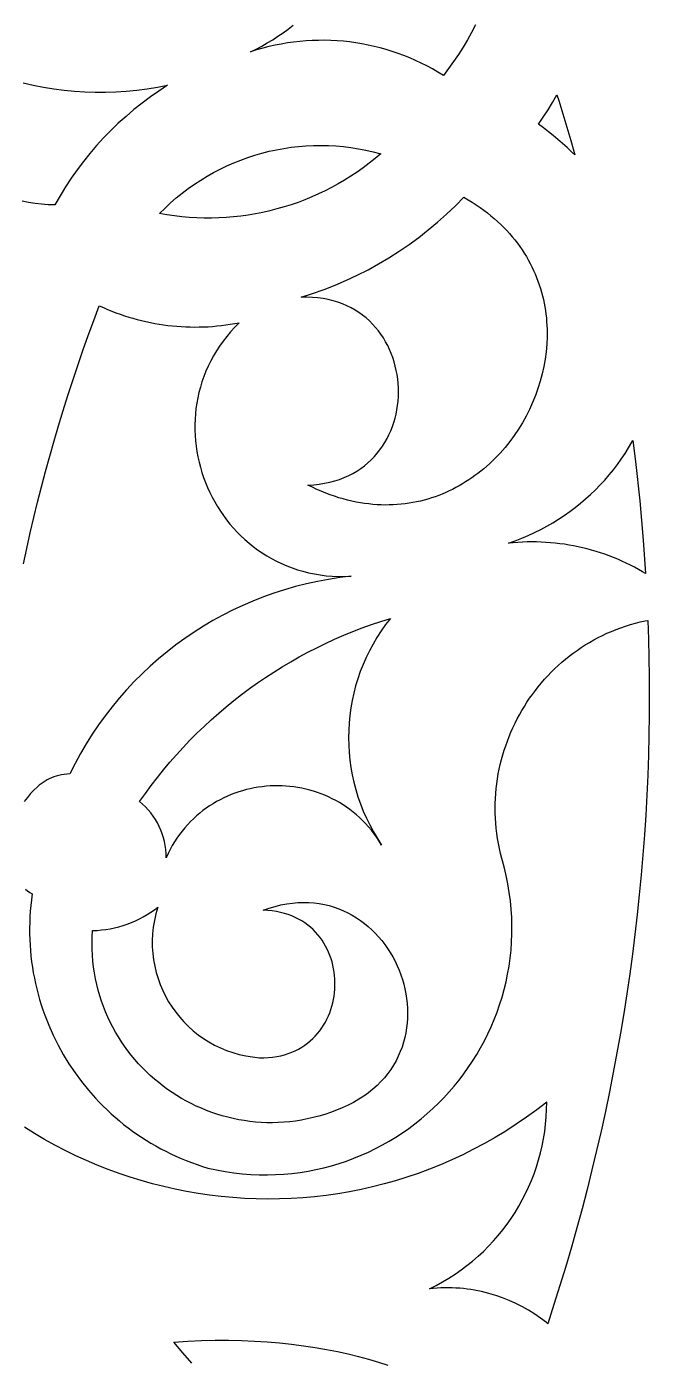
# Model space of a CAD drawing. Extents: x -1145 to -490, y -328 to 327.
# Drawn here: x -731.8 to -692.8, y -42.3 to 41.3 of the extents above; entities that cross this region are included whole.
import ezdxf

# ---------------------------------------------------------------- set-up
doc = ezdxf.new("R2010")
doc.units = 0
doc.layers.add('LAYER_1', color=18, linetype='CONTINUOUS')

msp = doc.modelspace()

# ---------------------------------------------------------------- linework, layer by layer
at = {"layer": 'LAYER_1'}
for points in [[(-703.647, 41.4), (-703.893, 40.924), (-704.153, 40.455), (-704.427, 39.993), (-704.715, 39.54), (-705.016, 39.094), (-705.331, 38.658), (-705.659, 38.23), (-705.999, 38.438), (-706.344, 38.637), (-706.693, 38.825), (-707.046, 39.002), (-707.403, 39.17), (-707.764, 39.327), (-708.129, 39.474), (-708.496, 39.61), (-708.867, 39.737), (-709.241, 39.852), (-709.617, 39.957), (-709.996, 40.052), (-710.377, 40.136), (-710.76, 40.21), (-711.145, 40.273), (-711.531, 40.326), (-711.918, 40.368), (-712.307, 40.399), (-712.697, 40.42), (-713.087, 40.43), (-713.477, 40.429), (-713.868, 40.418), (-714.258, 40.395), (-714.649, 40.362), (-715.038, 40.318), (-715.428, 40.264), (-715.816, 40.198), (-716.203, 40.121), (-716.588, 40.034), (-716.972, 39.935), (-717.355, 39.826), (-717.735, 39.705), (-717.379, 39.882), (-717.029, 40.068), (-716.685, 40.264), (-716.348, 40.468), (-716.018, 40.681), (-715.694, 40.903), (-715.377, 41.133), (-715.066, 41.371)], [(-731.984, 37.762), (-731.347, 37.619), (-730.707, 37.496), (-730.063, 37.393), (-729.417, 37.311), (-728.769, 37.249), (-728.119, 37.208), (-727.468, 37.187), (-726.817, 37.187), (-726.166, 37.207), (-725.515, 37.247), (-724.866, 37.308), (-724.218, 37.389), (-723.572, 37.491), (-722.93, 37.613), (-723.476, 37.257), (-724.011, 36.884), (-724.532, 36.494), (-725.041, 36.089), (-725.535, 35.669), (-726.016, 35.233), (-726.483, 34.783), (-726.936, 34.319), (-727.373, 33.84), (-727.795, 33.348), (-728.202, 32.843), (-728.593, 32.324), (-728.968, 31.793), (-729.326, 31.25), (-729.668, 30.695), (-729.992, 30.129), (-730.407, 30.136), (-730.821, 30.162), (-731.231, 30.208), (-731.637, 30.272), (-732.04, 30.355)], [(-731.963, 7.656), (-731.754, 8.624), (-731.536, 9.591), (-731.31, 10.555), (-731.074, 11.518), (-730.829, 12.478), (-730.576, 13.436), (-730.314, 14.392), (-730.042, 15.346), (-729.762, 16.297), (-729.474, 17.245), (-729.176, 18.191), (-728.869, 19.135), (-728.554, 20.076), (-728.23, 21.014), (-727.898, 21.949), (-727.556, 22.882), (-727.206, 23.811), (-726.948, 23.695), (-726.689, 23.583), (-726.428, 23.477), (-726.165, 23.376), (-725.9, 23.28), (-725.634, 23.19), (-725.367, 23.105), (-725.098, 23.026), (-724.828, 22.952), (-724.557, 22.883), (-724.284, 22.82), (-724.011, 22.762), (-723.736, 22.709), (-723.461, 22.662), (-723.185, 22.62), (-722.908, 22.584), (-722.631, 22.553), (-722.352, 22.528), (-722.074, 22.508), (-721.795, 22.493), (-721.516, 22.484), (-721.236, 22.481), (-720.957, 22.483), (-720.677, 22.49), (-720.397, 22.503), (-720.118, 22.522), (-719.838, 22.546), (-719.559, 22.575), (-719.28, 22.61), (-719.002, 22.651), (-718.724, 22.697), (-718.447, 22.749), (-718.722, 22.469), (-718.981, 22.184), (-719.226, 21.892), (-719.456, 21.594), (-719.671, 21.292), (-719.872, 20.984), (-720.058, 20.672), (-720.229, 20.356), (-720.387, 20.036), (-720.53, 19.712), (-720.66, 19.386), (-720.776, 19.057), (-720.878, 18.725), (-720.967, 18.391), (-721.042, 18.055), (-721.104, 17.719), (-721.154, 17.381), (-721.19, 17.042), (-721.214, 16.703), (-721.225, 16.365), (-721.223, 16.026), (-721.21, 15.689), (-721.184, 15.352), (-721.146, 15.017), (-721.096, 14.684), (-721.035, 14.353), (-720.961, 14.025), (-720.877, 13.699), (-720.781, 13.377), (-720.674, 13.058), (-720.556, 12.743), (-720.427, 12.433), (-720.288, 12.127), (-720.138, 11.826), (-719.977, 11.53), (-719.806, 11.241), (-719.625, 10.957), (-719.434, 10.68), (-719.234, 10.409), (-719.023, 10.145), (-718.803, 9.889), (-718.573, 9.641), (-718.335, 9.401), (-718.087, 9.17), (-717.83, 8.947), (-717.564, 8.734), (-717.29, 8.53), (-717.007, 8.336), (-716.715, 8.153), (-716.416, 7.98), (-716.108, 7.818), (-715.792, 7.667), (-715.468, 7.529), (-715.137, 7.402), (-714.798, 7.287), (-714.452, 7.186), (-714.098, 7.097), (-713.738, 7.022), (-713.37, 6.961), (-712.996, 6.914), (-712.615, 6.881), (-712.227, 6.864), (-711.833, 6.861), (-711.433, 6.874), (-712.144, 6.79), (-712.849, 6.682), (-713.548, 6.553), (-714.24, 6.401), (-714.925, 6.228), (-715.602, 6.034), (-716.271, 5.819), (-716.931, 5.583), (-717.582, 5.327), (-718.224, 5.05), (-718.855, 4.754), (-719.477, 4.438), (-720.087, 4.104), (-720.686, 3.75), (-721.274, 3.378), (-721.849, 2.988), (-722.412, 2.579), (-722.961, 2.153), (-723.498, 1.71), (-724.02, 1.25), (-724.528, 0.773), (-725.021, 0.28), (-725.499, -0.23), (-725.962, -0.755), (-726.408, -1.296), (-726.838, -1.851), (-727.251, -2.422), (-727.646, -3.007), (-728.024, -3.606), (-728.383, -4.22), (-728.724, -4.847), (-729.045, -5.487), (-729.231, -5.503), (-729.409, -5.526), (-729.58, -5.557), (-729.744, -5.594), (-729.901, -5.638), (-730.052, -5.689), (-730.198, -5.746), (-730.338, -5.809), (-730.473, -5.878), (-730.603, -5.952), (-730.728, -6.033), (-730.849, -6.118), (-730.967, -6.209), (-731.081, -6.304), (-731.301, -6.51), (-731.51, -6.732), (-731.713, -6.971), (-731.912, -7.224)], [(-731.835, -12.715), (-731.704, -12.817), (-731.564, -12.916), (-731.413, -13.014), (-731.461, -13.373), (-731.5, -13.731), (-731.531, -14.088), (-731.554, -14.445), (-731.568, -14.801), (-731.574, -15.156), (-731.573, -15.509), (-731.563, -15.861), (-731.545, -16.212), (-731.519, -16.562), (-731.486, -16.909), (-731.445, -17.255), (-731.396, -17.6), (-731.34, -17.942), (-731.276, -18.282), (-731.204, -18.62), (-731.126, -18.956), (-731.04, -19.29), (-730.946, -19.621), (-730.846, -19.949), (-730.738, -20.275), (-730.624, -20.597), (-730.502, -20.917), (-730.374, -21.234), (-730.097, -21.859), (-729.793, -22.469), (-729.463, -23.066), (-729.107, -23.647), (-728.727, -24.213), (-728.322, -24.761), (-727.893, -25.292), (-727.441, -25.804), (-727.206, -26.052), (-726.966, -26.296), (-726.72, -26.535), (-726.469, -26.768), (-726.212, -26.996), (-725.95, -27.219), (-725.683, -27.436), (-725.41, -27.647), (-725.132, -27.853), (-724.85, -28.052), (-724.562, -28.246), (-724.269, -28.434), (-723.972, -28.615), (-723.67, -28.791), (-723.363, -28.959), (-723.051, -29.122), (-722.735, -29.277), (-722.414, -29.426), (-722.089, -29.568), (-721.76, -29.703), (-721.426, -29.831), (-721.088, -29.952), (-720.746, -30.065), (-720.4, -30.171), (-719.86, -30.289), (-719.323, -30.387), (-718.788, -30.466), (-718.256, -30.526), (-717.727, -30.568), (-717.202, -30.592), (-716.68, -30.597), (-716.162, -30.585), (-715.649, -30.556), (-715.139, -30.509), (-714.635, -30.446), (-714.135, -30.366), (-713.641, -30.27), (-713.153, -30.159), (-712.67, -30.031), (-712.194, -29.889), (-711.724, -29.731), (-711.26, -29.559), (-710.804, -29.372), (-710.355, -29.171), (-709.913, -28.957), (-709.479, -28.728), (-709.053, -28.487), (-708.636, -28.233), (-708.227, -27.965), (-707.828, -27.686), (-707.437, -27.395), (-707.056, -27.091), (-706.685, -26.776), (-706.323, -26.45), (-705.972, -26.114), (-705.632, -25.766), (-705.302, -25.408), (-704.984, -25.04), (-704.677, -24.663), (-704.382, -24.276), (-704.098, -23.879), (-703.827, -23.474), (-703.569, -23.061), (-703.323, -22.639), (-703.09, -22.209), (-702.871, -21.771), (-702.665, -21.326), (-702.474, -20.874), (-702.296, -20.415), (-702.133, -19.95), (-701.985, -19.478), (-701.852, -19.001), (-701.734, -18.518), (-701.632, -18.029), (-701.545, -17.535), (-701.475, -17.037), (-701.421, -16.534), (-701.384, -16.027), (-701.364, -15.516), (-701.361, -15.002), (-701.375, -14.484), (-701.408, -13.963), (-701.458, -13.44), (-701.527, -12.914), (-701.614, -12.386), (-701.721, -11.856), (-701.846, -11.324), (-701.992, -10.791), (-702.073, -10.477), (-702.145, -10.163), (-702.208, -9.848), (-702.262, -9.533), (-702.308, -9.219), (-702.346, -8.904), (-702.375, -8.59), (-702.395, -8.276), (-702.408, -7.964), (-702.412, -7.651), (-702.407, -7.34), (-702.395, -7.03), (-702.375, -6.721), (-702.347, -6.414), (-702.311, -6.108), (-702.268, -5.803), (-702.216, -5.501), (-702.157, -5.2), (-702.091, -4.901), (-702.017, -4.605), (-701.936, -4.311), (-701.848, -4.019), (-701.753, -3.73), (-701.65, -3.443), (-701.541, -3.16), (-701.424, -2.88), (-701.301, -2.602), (-701.171, -2.328), (-701.035, -2.058), (-700.891, -1.791), (-700.742, -1.528), (-700.585, -1.269), (-700.423, -1.013), (-700.254, -0.762), (-700.079, -0.515), (-699.898, -0.273), (-699.711, -0.035), (-699.518, 0.198), (-699.32, 0.426), (-699.115, 0.65), (-698.905, 0.868), (-698.689, 1.081), (-698.468, 1.288), (-698.241, 1.49), (-698.009, 1.686), (-697.772, 1.877), (-697.529, 2.061), (-697.281, 2.239), (-697.029, 2.411), (-696.771, 2.577), (-696.509, 2.736), (-696.241, 2.889), (-695.97, 3.034), (-695.693, 3.173), (-695.412, 3.305), (-695.126, 3.429), (-694.836, 3.546), (-694.542, 3.655), (-694.244, 3.757), (-693.941, 3.851), (-693.635, 3.937), (-693.324, 4.015), (-693.01, 4.085), (-692.849, 4.116), (-692.811, 2.948), (-692.783, 1.779), (-692.766, 0.61), (-692.761, -0.56), (-692.767, -1.813), (-692.786, -3.066), (-692.817, -4.319), (-692.861, -5.57), (-692.918, -6.821), (-692.987, -8.07), (-693.069, -9.319), (-693.163, -10.566), (-693.269, -11.812), (-693.388, -13.057), (-693.519, -14.301), (-693.663, -15.542), (-693.819, -16.783), (-693.988, -18.021), (-694.169, -19.258), (-694.362, -20.493), (-694.568, -21.726), (-694.785, -22.956), (-695.016, -24.185), (-695.258, -25.411), (-695.513, -26.635), (-695.78, -27.856), (-696.059, -29.075), (-696.351, -30.292), (-696.654, -31.505), (-696.97, -32.716), (-697.299, -33.924), (-697.639, -35.128), (-697.991, -36.33), (-698.356, -37.528), (-698.733, -38.724), (-699.121, -39.915), (-699.205, -39.846), (-699.565, -39.573), (-699.936, -39.317), (-700.319, -39.077), (-700.712, -38.855), (-701.116, -38.65), (-701.529, -38.464), (-701.951, -38.296), (-702.381, -38.147), (-702.819, -38.017), (-703.264, -37.908), (-703.715, -37.818), (-703.943, -37.781), (-704.173, -37.749), (-704.403, -37.723), (-704.635, -37.702), (-704.869, -37.686), (-705.103, -37.676), (-705.338, -37.671), (-705.575, -37.672), (-705.812, -37.678), (-706.05, -37.69), (-706.289, -37.708), (-706.528, -37.731), (-706.111, -37.522), (-705.704, -37.299), (-705.308, -37.063), (-704.921, -36.814), (-704.545, -36.553), (-704.18, -36.279), (-703.825, -35.993), (-703.482, -35.696), (-703.15, -35.388), (-702.83, -35.069), (-702.522, -34.739), (-702.225, -34.4), (-701.941, -34.05), (-701.67, -33.691), (-701.411, -33.324), (-701.166, -32.947), (-700.933, -32.562), (-700.714, -32.17), (-700.508, -31.77), (-700.317, -31.362), (-700.139, -30.948), (-699.976, -30.527), (-699.828, -30.1), (-699.694, -29.667), (-699.575, -29.229), (-699.472, -28.785), (-699.383, -28.337), (-699.311, -27.885), (-699.254, -27.429), (-699.214, -26.969), (-699.19, -26.505), (-699.182, -26.039), (-699.812, -26.524), (-700.451, -26.988), (-701.098, -27.431), (-701.753, -27.854), (-702.416, -28.256), (-703.086, -28.638), (-703.762, -28.999), (-704.445, -29.341), (-705.135, -29.662), (-705.829, -29.963), (-706.529, -30.243), (-707.234, -30.504), (-707.943, -30.745), (-708.656, -30.967), (-709.373, -31.168), (-710.093, -31.35), (-710.816, -31.512), (-711.542, -31.654), (-712.27, -31.777), (-712.999, -31.881), (-713.73, -31.966), (-714.461, -32.031), (-715.193, -32.077), (-715.925, -32.104), (-716.657, -32.111), (-717.388, -32.1), (-718.118, -32.07), (-718.847, -32.021), (-719.574, -31.954), (-720.299, -31.867), (-721.021, -31.763), (-721.74, -31.639), (-722.455, -31.497), (-723.167, -31.337), (-723.875, -31.159), (-724.578, -30.962), (-725.276, -30.747), (-725.968, -30.514), (-726.655, -30.263), (-727.336, -29.994), (-728.01, -29.707), (-728.677, -29.402), (-729.337, -29.08), (-729.989, -28.74), (-730.633, -28.382), (-731.269, -28.007), (-731.895, -27.615)], [(-721.407, -42.389), (-721.975, -41.742), (-722.538, -41.073), (-721.666, -41.016), (-720.806, -40.977), (-719.959, -40.958), (-719.124, -40.956), (-718.303, -40.972), (-717.496, -41.005), (-716.703, -41.055), (-715.926, -41.12), (-715.165, -41.2), (-714.421, -41.295), (-713.694, -41.403), (-712.984, -41.526), (-712.294, -41.66), (-711.622, -41.807), (-710.971, -41.966), (-710.34, -42.136), (-709.729, -42.316), (-709.141, -42.506)]]:
    msp.add_lwpolyline(points, dxfattribs=at)
for points in [[(-698.434, 36.672), (-697.677, 34.151), (-697.43, 33.263), (-697.629, 33.455), (-697.909, 33.717), (-698.195, 33.972), (-698.485, 34.223), (-698.781, 34.469), (-699.082, 34.708), (-699.388, 34.943), (-699.699, 35.172), (-699.398, 35.625), (-699.105, 36.083), (-698.821, 36.546), (-698.545, 37.014)], [(-723.433, 29.578), (-723.093, 29.919), (-722.743, 30.247), (-722.384, 30.561), (-722.015, 30.861), (-721.638, 31.148), (-721.252, 31.421), (-720.859, 31.68), (-720.458, 31.924), (-720.049, 32.155), (-719.634, 32.372), (-719.213, 32.574), (-718.786, 32.762), (-718.353, 32.935), (-717.915, 33.094), (-717.472, 33.238), (-717.024, 33.367), (-716.573, 33.481), (-716.118, 33.58), (-715.659, 33.663), (-715.198, 33.732), (-714.734, 33.785), (-714.269, 33.823), (-713.801, 33.845), (-713.332, 33.851), (-712.862, 33.842), (-712.392, 33.816), (-711.921, 33.775), (-711.451, 33.718), (-710.981, 33.644), (-710.512, 33.554), (-710.045, 33.448), (-709.58, 33.325), (-709.94, 33.022), (-710.308, 32.73), (-710.683, 32.45), (-711.065, 32.181), (-711.453, 31.923), (-711.848, 31.677), (-712.248, 31.443), (-712.655, 31.221), (-713.066, 31.01), (-713.483, 30.811), (-713.905, 30.624), (-714.332, 30.449), (-714.763, 30.286), (-715.198, 30.135), (-715.636, 29.997), (-716.079, 29.871), (-716.525, 29.757), (-716.974, 29.655), (-717.425, 29.566), (-717.88, 29.49), (-718.336, 29.426), (-718.795, 29.375), (-719.255, 29.336), (-719.717, 29.311), (-720.18, 29.298), (-720.644, 29.299), (-721.109, 29.312), (-721.574, 29.339), (-722.039, 29.379), (-722.504, 29.432), (-722.969, 29.498)], [(-704.105, 30.453), (-703.849, 30.295), (-703.601, 30.134), (-703.359, 29.969), (-703.125, 29.8), (-702.899, 29.627), (-702.679, 29.452), (-702.467, 29.272), (-702.262, 29.09), (-702.064, 28.904), (-701.873, 28.715), (-701.689, 28.523), (-701.512, 28.328), (-701.342, 28.131), (-701.178, 27.931), (-701.022, 27.728), (-700.872, 27.523), (-700.729, 27.315), (-700.592, 27.105), (-700.462, 26.893), (-700.339, 26.679), (-700.222, 26.462), (-700.111, 26.244), (-700.007, 26.024), (-699.909, 25.803), (-699.818, 25.58), (-699.732, 25.355), (-699.653, 25.129), (-699.58, 24.902), (-699.513, 24.673), (-699.452, 24.443), (-699.397, 24.213), (-699.348, 23.981), (-699.304, 23.749), (-699.267, 23.516), (-699.235, 23.282), (-699.209, 23.048), (-699.189, 22.814), (-699.174, 22.579), (-699.165, 22.344), (-699.162, 22.109), (-699.163, 21.874), (-699.183, 21.404), (-699.224, 20.935), (-699.286, 20.468), (-699.368, 20.005), (-699.47, 19.544), (-699.592, 19.088), (-699.733, 18.638), (-699.893, 18.193), (-700.071, 17.755), (-700.267, 17.325), (-700.481, 16.903), (-700.711, 16.49), (-700.959, 16.087), (-701.223, 15.695), (-701.502, 15.314), (-701.798, 14.946), (-702.108, 14.591), (-702.433, 14.25), (-702.772, 13.924), (-703.125, 13.613), (-703.492, 13.318), (-703.68, 13.177), (-703.872, 13.041), (-704.066, 12.909), (-704.264, 12.781), (-704.465, 12.659), (-704.669, 12.541), (-704.875, 12.428), (-705.085, 12.319), (-705.298, 12.216), (-705.513, 12.119), (-705.731, 12.026), (-705.952, 11.939), (-706.175, 11.857), (-706.401, 11.781), (-706.63, 11.71), (-706.861, 11.646), (-707.095, 11.587), (-707.331, 11.534), (-707.569, 11.487), (-707.81, 11.446), (-708.052, 11.412), (-708.298, 11.384), (-708.545, 11.363), (-708.794, 11.348), (-709.045, 11.339), (-709.299, 11.338), (-709.554, 11.343), (-709.811, 11.356), (-710.07, 11.375), (-710.331, 11.402), (-710.594, 11.436), (-710.858, 11.477), (-711.124, 11.525), (-711.391, 11.582), (-711.66, 11.646), (-711.931, 11.717), (-712.202, 11.797), (-712.476, 11.884), (-712.75, 11.98), (-713.026, 12.084), (-713.303, 12.196), (-713.582, 12.316), (-713.861, 12.445), (-714.142, 12.582), (-713.78, 12.604), (-713.431, 12.642), (-713.093, 12.696), (-712.768, 12.764), (-712.455, 12.848), (-712.154, 12.945), (-711.865, 13.057), (-711.587, 13.181), (-711.322, 13.318), (-711.069, 13.466), (-710.827, 13.626), (-710.598, 13.798), (-710.38, 13.979), (-710.174, 14.17), (-709.98, 14.371), (-709.798, 14.58), (-709.628, 14.797), (-709.469, 15.022), (-709.322, 15.254), (-709.187, 15.493), (-709.064, 15.738), (-708.952, 15.988), (-708.852, 16.244), (-708.764, 16.503), (-708.687, 16.767), (-708.622, 17.034), (-708.569, 17.303), (-708.527, 17.576), (-708.496, 17.849), (-708.478, 18.124), (-708.47, 18.4), (-708.475, 18.676), (-708.49, 18.951), (-708.518, 19.225), (-708.556, 19.498), (-708.606, 19.769), (-708.668, 20.037), (-708.741, 20.303), (-708.825, 20.564), (-708.92, 20.821), (-709.027, 21.074), (-709.145, 21.321), (-709.275, 21.563), (-709.416, 21.798), (-709.568, 22.027), (-709.731, 22.248), (-709.906, 22.46), (-710.091, 22.665), (-710.288, 22.86), (-710.496, 23.046), (-710.715, 23.222), (-710.945, 23.387), (-711.187, 23.541), (-711.439, 23.683), (-711.703, 23.813), (-711.977, 23.931), (-712.263, 24.034), (-712.559, 24.124), (-712.867, 24.2), (-713.185, 24.261), (-713.514, 24.306), (-713.855, 24.335), (-714.206, 24.347), (-714.568, 24.343), (-713.845, 24.575), (-713.131, 24.831), (-712.427, 25.108), (-711.732, 25.408), (-711.049, 25.729), (-710.376, 26.071), (-709.715, 26.435), (-709.066, 26.819), (-708.43, 27.224), (-707.807, 27.649), (-707.197, 28.094), (-706.601, 28.559), (-706.02, 29.043), (-705.454, 29.545), (-704.904, 30.067), (-704.369, 30.606)], [(-693.62, 14.072), (-693.353, 11.597), (-693.137, 9.135), (-692.995, 7.043), (-693.184, 7.157), (-693.436, 7.301), (-693.69, 7.44), (-693.948, 7.573), (-694.208, 7.7), (-694.471, 7.822), (-694.736, 7.938), (-695.004, 8.048), (-695.274, 8.153), (-695.546, 8.251), (-695.82, 8.344), (-696.096, 8.432), (-696.374, 8.513), (-696.654, 8.588), (-696.935, 8.658), (-697.218, 8.721), (-697.503, 8.779), (-697.788, 8.831), (-698.075, 8.877), (-698.363, 8.916), (-698.653, 8.95), (-698.943, 8.977), (-699.233, 8.999), (-699.525, 9.014), (-699.817, 9.023), (-700.11, 9.026), (-700.403, 9.022), (-700.697, 9.013), (-700.99, 8.997), (-701.284, 8.975), (-701.578, 8.946), (-701.161, 9.095), (-700.751, 9.255), (-700.348, 9.427), (-699.952, 9.61), (-699.564, 9.804), (-699.183, 10.009), (-698.81, 10.224), (-698.445, 10.449), (-698.088, 10.685), (-697.74, 10.93), (-697.4, 11.185), (-697.069, 11.449), (-696.747, 11.723), (-696.434, 12.005), (-696.13, 12.296), (-695.836, 12.596), (-695.551, 12.903), (-695.276, 13.219), (-695.012, 13.543), (-694.757, 13.874), (-694.513, 14.212), (-694.28, 14.558), (-694.057, 14.91), (-693.845, 15.269), (-693.787, 15.375)], [(-708.974, 4.242), (-709.273, 3.853), (-709.554, 3.455), (-709.817, 3.049), (-710.062, 2.634), (-710.289, 2.212), (-710.497, 1.783), (-710.688, 1.348), (-710.861, 0.907), (-711.015, 0.46), (-711.152, 0.009), (-711.27, -0.446), (-711.37, -0.904), (-711.452, -1.366), (-711.516, -1.83), (-711.561, -2.296), (-711.589, -2.763), (-711.598, -3.231), (-711.588, -3.699), (-711.561, -4.166), (-711.514, -4.633), (-711.45, -5.098), (-711.367, -5.561), (-711.266, -6.021), (-711.147, -6.478), (-711.008, -6.931), (-710.852, -7.38), (-710.677, -7.824), (-710.483, -8.262), (-710.271, -8.694), (-710.041, -9.12), (-709.791, -9.538), (-709.523, -9.949), (-709.675, -9.705), (-709.834, -9.469), (-709.998, -9.242), (-710.169, -9.023), (-710.346, -8.813), (-710.528, -8.611), (-710.716, -8.418), (-710.909, -8.232), (-711.107, -8.055), (-711.31, -7.887), (-711.517, -7.726), (-711.729, -7.574), (-711.944, -7.43), (-712.164, -7.295), (-712.387, -7.167), (-712.614, -7.048), (-712.844, -6.937), (-713.076, -6.835), (-713.312, -6.74), (-713.55, -6.654), (-713.79, -6.576), (-714.032, -6.506), (-714.276, -6.444), (-714.521, -6.39), (-714.768, -6.344), (-715.016, -6.307), (-715.265, -6.277), (-715.515, -6.256), (-715.765, -6.242), (-716.015, -6.237), (-716.265, -6.24), (-716.515, -6.25), (-716.765, -6.269), (-717.014, -6.296), (-717.262, -6.331), (-717.508, -6.373), (-717.754, -6.424), (-717.997, -6.482), (-718.239, -6.549), (-718.479, -6.623), (-718.717, -6.705), (-718.952, -6.795), (-719.184, -6.893), (-719.413, -6.999), (-719.64, -7.113), (-719.862, -7.234), (-720.081, -7.364), (-720.296, -7.501), (-720.507, -7.646), (-720.714, -7.798), (-720.916, -7.959), (-721.114, -8.127), (-721.306, -8.303), (-721.493, -8.486), (-721.675, -8.678), (-721.85, -8.877), (-722.02, -9.083), (-722.184, -9.298), (-722.342, -9.52), (-722.492, -9.749), (-722.636, -9.987), (-722.773, -10.231), (-722.903, -10.484), (-723.025, -10.744), (-723.029, -10.489), (-723.048, -10.235), (-723.082, -9.984), (-723.13, -9.735), (-723.191, -9.49), (-723.266, -9.25), (-723.354, -9.014), (-723.455, -8.783), (-723.568, -8.56), (-723.694, -8.343), (-723.831, -8.133), (-723.98, -7.932), (-724.14, -7.741), (-724.311, -7.558), (-724.492, -7.387), (-724.684, -7.226), (-724.324, -6.716), (-723.953, -6.214), (-723.573, -5.721), (-723.183, -5.237), (-722.783, -4.762), (-722.374, -4.296), (-721.956, -3.839), (-721.528, -3.391), (-721.092, -2.953), (-720.647, -2.524), (-720.193, -2.105), (-719.731, -1.696), (-719.261, -1.297), (-718.782, -0.908), (-718.296, -0.529), (-717.802, -0.16), (-717.3, 0.198), (-716.791, 0.546), (-716.274, 0.883), (-715.751, 1.209), (-715.22, 1.525), (-714.683, 1.829), (-714.139, 2.123), (-713.589, 2.405), (-713.032, 2.675), (-712.47, 2.935), (-711.901, 3.182), (-711.327, 3.418), (-710.747, 3.642), (-710.161, 3.854), (-709.57, 4.054)], [(-714.084, -13.547), (-713.753, -13.571), (-713.429, -13.613), (-713.112, -13.671), (-712.801, -13.745), (-712.499, -13.835), (-712.203, -13.94), (-711.916, -14.06), (-711.636, -14.193), (-711.365, -14.34), (-711.102, -14.5), (-710.847, -14.672), (-710.602, -14.855), (-710.366, -15.051), (-710.139, -15.256), (-709.921, -15.472), (-709.714, -15.698), (-709.516, -15.933), (-709.329, -16.176), (-709.152, -16.427), (-708.986, -16.686), (-708.83, -16.952), (-708.686, -17.224), (-708.553, -17.502), (-708.432, -17.785), (-708.322, -18.073), (-708.225, -18.365), (-708.14, -18.661), (-708.067, -18.96), (-708.007, -19.261), (-707.96, -19.565), (-707.925, -19.87), (-707.905, -20.176), (-707.898, -20.483), (-707.904, -20.789), (-707.925, -21.095), (-707.96, -21.399), (-708.009, -21.702), (-708.073, -22.003), (-708.152, -22.3), (-708.247, -22.595), (-708.356, -22.885), (-708.481, -23.171), (-708.622, -23.452), (-708.779, -23.728), (-708.953, -23.997), (-709.142, -24.26), (-709.349, -24.516), (-709.572, -24.764), (-709.813, -25.003), (-710.071, -25.234), (-710.346, -25.456), (-710.64, -25.668), (-710.951, -25.869), (-711.281, -26.06), (-711.629, -26.239), (-711.996, -26.406), (-712.358, -26.554), (-712.722, -26.69), (-713.086, -26.812), (-713.451, -26.921), (-713.816, -27.017), (-714.181, -27.099), (-714.546, -27.169), (-714.91, -27.227), (-715.274, -27.272), (-715.637, -27.305), (-715.998, -27.325), (-716.358, -27.334), (-716.717, -27.331), (-717.074, -27.316), (-717.429, -27.29), (-717.782, -27.252), (-718.132, -27.204), (-718.479, -27.144), (-718.824, -27.074), (-719.165, -26.993), (-719.503, -26.901), (-719.837, -26.799), (-720.168, -26.687), (-720.494, -26.565), (-720.817, -26.432), (-721.134, -26.291), (-721.447, -26.139), (-721.755, -25.979), (-722.058, -25.809), (-722.355, -25.63), (-722.647, -25.442), (-722.933, -25.245), (-723.212, -25.04), (-723.486, -24.826), (-723.753, -24.605), (-724.013, -24.375), (-724.266, -24.137), (-724.512, -23.891), (-724.75, -23.638), (-724.981, -23.377), (-725.204, -23.109), (-725.419, -22.834), (-725.625, -22.552), (-725.823, -22.263), (-726.012, -21.967), (-726.192, -21.665), (-726.362, -21.356), (-726.523, -21.042), (-726.675, -20.721), (-726.816, -20.395), (-726.948, -20.062), (-727.069, -19.725), (-727.179, -19.382), (-727.279, -19.033), (-727.367, -18.68), (-727.444, -18.322), (-727.51, -17.959), (-727.564, -17.591), (-727.606, -17.219), (-727.635, -16.843), (-727.653, -16.463), (-727.657, -16.079), (-727.649, -15.691), (-727.628, -15.299), (-727.349, -15.29), (-727.072, -15.268), (-726.796, -15.235), (-726.523, -15.191), (-726.253, -15.136), (-725.985, -15.07), (-725.72, -14.993), (-725.459, -14.905), (-725.201, -14.807), (-724.948, -14.698), (-724.699, -14.578), (-724.455, -14.448), (-724.217, -14.308), (-723.983, -14.158), (-723.756, -13.998), (-723.535, -13.829), (-723.657, -14.247), (-723.753, -14.666), (-723.824, -15.085), (-723.869, -15.502), (-723.89, -15.916), (-723.887, -16.328), (-723.86, -16.736), (-723.81, -17.139), (-723.738, -17.536), (-723.645, -17.927), (-723.529, -18.311), (-723.394, -18.687), (-723.238, -19.054), (-723.062, -19.412), (-722.867, -19.759), (-722.654, -20.095), (-722.423, -20.418), (-722.174, -20.729), (-721.909, -21.026), (-721.627, -21.308), (-721.33, -21.575), (-721.017, -21.826), (-720.69, -22.06), (-720.349, -22.276), (-719.994, -22.473), (-719.626, -22.651), (-719.246, -22.809), (-718.853, -22.945), (-718.45, -23.06), (-718.036, -23.151), (-717.611, -23.219), (-717.177, -23.263), (-716.893, -23.264), (-716.618, -23.251), (-716.351, -23.225), (-716.093, -23.187), (-715.844, -23.137), (-715.603, -23.075), (-715.372, -23.002), (-715.149, -22.918), (-714.934, -22.824), (-714.729, -22.719), (-714.532, -22.606), (-714.344, -22.483), (-714.165, -22.351), (-713.995, -22.212), (-713.833, -22.064), (-713.681, -21.909), (-713.537, -21.747), (-713.402, -21.579), (-713.276, -21.404), (-713.158, -21.224), (-713.05, -21.038), (-712.95, -20.847), (-712.86, -20.652), (-712.778, -20.453), (-712.705, -20.251), (-712.642, -20.045), (-712.587, -19.836), (-712.541, -19.625), (-712.504, -19.413), (-712.476, -19.198), (-712.457, -18.983), (-712.447, -18.767), (-712.446, -18.551), (-712.454, -18.334), (-712.471, -18.119), (-712.497, -17.905), (-712.532, -17.692), (-712.577, -17.48), (-712.63, -17.272), (-712.692, -17.066), (-712.764, -16.863), (-712.845, -16.663), (-712.934, -16.468), (-713.033, -16.277), (-713.141, -16.091), (-713.258, -15.91), (-713.384, -15.735), (-713.52, -15.566), (-713.665, -15.404), (-713.818, -15.248), (-713.982, -15.1), (-714.154, -14.959), (-714.335, -14.827), (-714.526, -14.704), (-714.726, -14.589), (-714.935, -14.484), (-715.154, -14.389), (-715.381, -14.305), (-715.618, -14.231), (-715.865, -14.168), (-716.12, -14.117), (-716.385, -14.077), (-716.66, -14.051), (-716.943, -14.037), (-716.567, -13.904), (-716.196, -13.793), (-715.83, -13.702), (-715.469, -13.633), (-715.114, -13.583), (-714.765, -13.552), (-714.421, -13.54)]]:
    msp.add_lwpolyline(points, close=True, dxfattribs=at)

doc.saveas('drawing.dxf')
